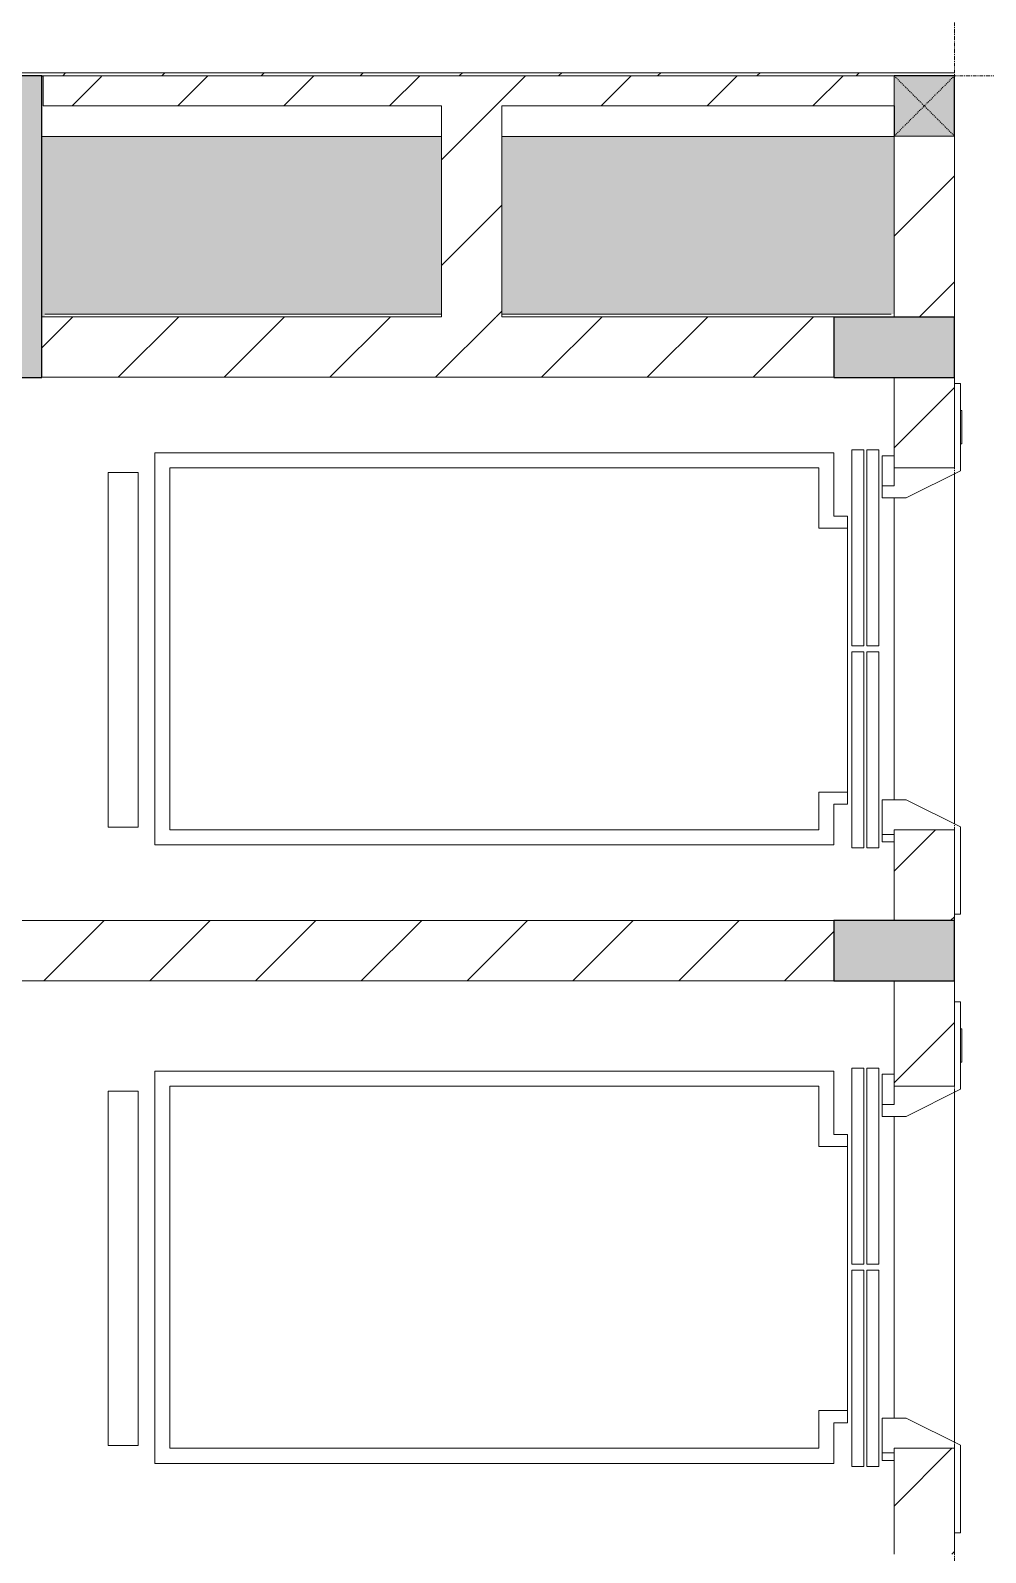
# Model space of a CAD drawing. Header units: millimetres. Extents: x 5121 to 246734, y -48180 to 129206.
# Drawn here: x 77490 to 80656, y 28642 to 33687 of the extents above; entities that cross this region are included whole.
import ezdxf

# ---------------------------------------------------------------- set-up
doc = ezdxf.new("R2010")
doc.units = ezdxf.units.MM
doc.linetypes.add('Dash', pattern=[6, 3, -3])
doc.linetypes.add('Grid Line', pattern=[22.225, 12.7, -3.175, 3.175, -3.175])
for name, color, linetype, lineweight in [('0-1', 7, 'Continuous', 5), ('A-CLNG-PATT', 13, 'Continuous', 9), ('A-DOOR', 31, 'Continuous', 9), ('A-WALL', 113, 'Continuous', 9), ('A-WALL-1', 250, 'Continuous', 18), ('A-WALL-PATT-3', 111, 'Continuous', 9), ('S-BEAM-1', 50, 'Continuous', 9), ('S-COLS', 52, 'Continuous', 9), ('S-COLS-1', 7, 'Continuous', 5), ('S-COLS-2', 10, 'Continuous', 25), ('S-COLS-5', 52, 'Continuous', 25), ('S-COLS-6', 52, 'Dash', 9), ('S-COLS-HDLN', 52, 'Dash', 9), ('S-GRID-1', 1, 'Grid Line', 9)]:
    doc.layers.add(name, color=color, linetype=linetype, lineweight=lineweight)
pattern_1 = [(45, (0, 0), (-175.3625, 175.3625), [])]

# ---------------------------------------------------------------- blocks, each defined once
blk = doc.blocks.new('NCV_TKTC_KET CAU_rvt-1-TKCS_MB TỔNG THỂ TẦNG 1')
at = {"layer": 'S-COLS-1'}
for points in [[(77351.3, 32536.9), (77527.6, 32536.9), (77527.6, 33536.9), (77177.6, 33536.9), (77177.6, 32536.9), (77252.6, 32536.9)], [(80438, 32536.9), (80552.6, 32536.9), (80552.6, 32736.9), (80152.6, 32736.9), (80152.6, 32536.9), (80352.6, 32536.9)], [(80352.6, 30536.9), (80552.6, 30536.9), (80552.6, 30736.9), (80152.6, 30736.9), (80152.6, 30536.9)]]:
    blk.add_hatch(color=256, dxfattribs=at).paths.add_polyline_path(points)
at = {"layer": 'S-BEAM-1'}
for p, q in [((77532.6, 33535.3), (77527.6, 33535.3)), ((77527.6, 33335.3), (78852.6, 33335.3)), ((79052.7, 33335.3), (80352.6, 33335.3))]:
    blk.add_line(p, q, dxfattribs=at)
at = {"layer": 'S-COLS-2'}
for p, q in [((77527.6, 33536.9), (77177.6, 33536.9)), ((77527.6, 32536.9), (77527.6, 33536.9)), ((80152.6, 32736.9), (80152.6, 32536.9)), ((80552.6, 32736.9), (80152.6, 32736.9)), ((80552.6, 32536.9), (80552.6, 32736.9)), ((77177.6, 32536.9), (77527.6, 32536.9)), ((80152.6, 32536.9), (80552.6, 32536.9)), ((80152.6, 30736.9), (80152.6, 30536.9)), ((80552.6, 30736.9), (80152.6, 30736.9)), ((80552.6, 30536.9), (80552.6, 30736.9)), ((80152.6, 30536.9), (80552.6, 30536.9))]:
    blk.add_line(p, q, dxfattribs=at)
blk = doc.blocks.new('Thang may HIEN - Dài x Rộng - 2200x1200-551375-TKCS_MB TỔNG THỂ TẦNG 1')
at = {"layer": 'A-DOOR'}
for p, q in [((-590, 120), (-880, 120)), ((-880, 120), (-880, 100)), ((-680, 124), (-790, 124)), ((-790, 124), (-790, 120)), ((-680, 120), (-680, 124)), ((-500, -60), (-590, 120)), ((590, 120), (500, -60)), ((880, 120), (590, 120)), ((880, 100), (880, 120)), ((-880, 100), (-600, 100)), ((-600, 100), (-600, -100)), ((600, -100), (600, 100)), ((600, 100), (880, 100)), ((-600, -100), (-640, -100)), ((-640, -100), (-640, -140)), ((-600, -100), (-540, -100)), ((-540, -100), (-540, -140)), ((-500, -140), (-500, -60)), ((500, -60), (500, -140)), ((615, -100), (600, -100)), ((615, -140), (615, -100)), ((640, -100), (615, -100)), ((640, -140), (640, -100)), ((-660, -190.4), (-660, -150.4)), ((-660, -150.4), (-10, -150.4)), ((-10, -150.4), (-660, -150.4)), ((-660, -150.4), (-660, -190.4)), ((-640, -140), (-540, -140)), ((-540, -140), (-500, -140)), ((-10, -150.4), (-10, -190.4)), ((-10, -190.4), (-10, -150.4)), ((660, -150.4), (10, -150.4)), ((10, -150.4), (10, -190.4)), ((10, -150.4), (10, -190.4)), ((660, -150.4), (10, -150.4)), ((500, -140), (615, -140)), ((615, -140), (640, -140)), ((660, -190.4), (660, -150.4)), ((660, -190.4), (660, -150.4)), ((-10, -190.4), (-660, -190.4)), ((-660, -190.4), (-10, -190.4)), ((-10, -200.4), (-660, -200.4)), ((-660, -200.4), (-660, -240.4)), ((-10, -200.4), (-660, -200.4)), ((-660, -200.4), (-660, -240.4)), ((-10, -240.4), (-10, -200.4)), ((-10, -240.4), (-10, -200.4)), ((10, -190.4), (660, -190.4)), ((10, -190.4), (660, -190.4)), ((10, -200.4), (10, -240.4)), ((660, -200.4), (10, -200.4)), ((10, -200.4), (10, -240.4)), ((660, -200.4), (10, -200.4)), ((660, -240.4), (660, -200.4)), ((660, -240.4), (660, -200.4)), ((-660, -240.4), (-10, -240.4)), ((-660, -240.4), (-10, -240.4)), ((10, -240.4), (660, -240.4)), ((10, -240.4), (660, -240.4)), ((-440, -300), (-650, -300)), ((-650, -300), (-650, -2550)), ((-440, -255), (-440, -300)), ((-400, -255), (-440, -255)), ((475, -255), (-400, -255)), ((-400, -350), (-400, -255)), ((475, -255), (515, -255)), ((475, -350), (475, -255)), ((515, -255), (515, -300)), ((650, -300), (515, -300)), ((650, -2550), (650, -300)), ((-400, -350), (-600, -350)), ((-600, -350), (-600, -2500)), ((600, -350), (475, -350)), ((600, -2500), (600, -350)), ((-600, -2500), (600, -2500)), ((-650, -2550), (650, -2550)), ((590.8, -2605.4), (-584.2, -2605.4)), ((-584.2, -2605.4), (-584.2, -2705.4)), ((590.8, -2705.4), (590.8, -2605.4)), ((-584.2, -2705.4), (590.8, -2705.4))]:
    blk.add_line(p, q, dxfattribs=at)
blk = doc.blocks.new('G1_SOF - BO TRU - 200x200-3050151-TKCS_MB TỔNG THỂ TẦNG 1')
at = {"layer": 'S-COLS-HDLN'}
for p, q in [((-100, 100), (100, -100)), ((100, 100), (-100, -100))]:
    blk.add_line(p, q, dxfattribs=at)

msp = doc.modelspace()

# ---------------------------------------------------------------- hatches: boundary and pattern name
at = {"layer": 'A-CLNG-PATT'}
h = msp.add_hatch(dxfattribs=at)
h.set_pattern_fill('FP_16', color=256, style=0, pattern_type=2)
h.set_pattern_definition([(37.5, (0, 0), (-25.1975, 770.728), [10.394, -597.605, 10.394, -669.605, -649.999]), (37.5, (0, 0), (-25.1975, 770.728), [-1287.997, 10.394, -639.605]), (7.5, (0, 0), (707.909, 1128.856), [10.394, -317.606, 10.394, -537.605, -210]), (7.5, (0, 0), (707.909, 1128.856), [-875.998, 10.394, -199.606]), (327.5, (-492, 0), (1245.6545, 2.264), [10.394, -189.606, 10.394, -709.605, -939.998]), (327.5, (-492, 0), (1245.6545, 2.264), [-919.998, 10.394, -929.604]), (317.5, (-492, 0), (1202.449, 351.069), [10.394, -89.606, 10.394, -461.605, -539.999]), (317.5, (-492, 0), (1202.449, 351.069), [-571.999, 10.394, -529.605])])
h.paths.add_polyline_path([(118502.5, 19718.9), (118502.6, 19718.9), (118502.5, 19725.3)])
h.paths.add_polyline_path([(42302.4, 28736.9), (42302.6, 28737), (42302.4, 28737.2)])
h.paths.add_polyline_path([(77527.6, 32737.4), (77537.6, 32737.4), (77537.6, 32746.9), (78852.6, 32746.9), (78852.6, 33335.3), (77527.6, 33335.3), (77527.6, 32746.9)])
h.paths.add_polyline_path([(79966.8, 32746.9), (80352.6, 32746.9), (80352.6, 33335.3), (79052.6, 33335.3), (79052.6, 32746.9), (79203.3, 32746.9)])
h.paths.add_polyline_path([(77532.6, 33535.3), (77532.6, 33536.9), (77527.6, 33535.3)])
h.paths.add_polyline_path([(98652.5, 41336.9), (98652.6, 41336.9), (98652.5, 41898.5)])
h.paths.add_polyline_path([(104827.6, 43237.7), (104827.6, 43237.7), (104827.6, 43284.4)])
at = {"layer": 'A-WALL-PATT-3'}
h = msp.add_hatch(dxfattribs=at)
h.set_pattern_fill('FP_43', color=256, style=0, pattern_type=2)
h.set_pattern_definition([(45, (0, 0), (-164.4023, 164.4023), [])])
h.paths.add_polyline_path([(73647.1, 33536.9), (80552.6, 33537.4), (80552.6, 33546.9), (70567.6, 33546.9), (70567.6, 33536.9), (73029.8, 33536.9)])
h.paths.add_polyline_path([(61917.5, 33536.9), (67737.6, 33536.9), (67737.6, 33546.9), (60627.6, 33546.9), (60627.6, 33536.9), (61177.6, 33536.9)])
h.paths.add_polyline_path([(59448.1, 33536.9), (59537.6, 33536.9), (59535.4, 33546.9), (56652.6, 33546.9), (56652.6, 33536.9), (58213.4, 33536.9)])
h.paths.add_polyline_path([(68827.6, 33536.9), (69477.6, 33536.9), (69475.4, 33546.9), (68827.6, 33546.9)])
h = msp.add_hatch(dxfattribs=at)
h.set_pattern_fill('FP_1', color=256, style=0, pattern_type=2)
h.set_pattern_definition(pattern_1)
h.paths.add_polyline_path([(79203.3, 33436.9), (80352.6, 33436.9), (80352.6, 33536.9), (77532.6, 33534.6), (77532.6, 33436.9), (79052.6, 33436.9)])
h = msp.add_hatch(dxfattribs=at)
h.set_pattern_fill('FP_1', color=256, style=0, pattern_type=2)
h.set_pattern_definition(pattern_1)
h.paths.add_polyline_path([(78852.6, 32737.4), (79052.6, 32737.4), (79052.6, 33436.9), (78852.6, 33436.9), (78852.6, 32773.7)])
h = msp.add_hatch(dxfattribs=at)
h.set_pattern_fill('FP_1', color=256, style=0, pattern_type=2)
h.set_pattern_definition(pattern_1)
h.paths.add_polyline_path([(80552.6, 32736.9), (80552.6, 33336.9), (80352.6, 33335.3), (80352.6, 32736.9), (80438, 32736.9)])
h = msp.add_hatch(dxfattribs=at)
h.set_pattern_fill('FP_1', color=256, style=0, pattern_type=2)
h.set_pattern_definition(pattern_1)
h.paths.add_polyline_path([(77527.6, 32537.4), (80152.6, 32537.4), (80152.6, 32737.4), (77527.6, 32736.9)])
h = msp.add_hatch(dxfattribs=at)
h.set_pattern_fill('FP_1', color=256, style=0, pattern_type=2)
h.set_pattern_definition(pattern_1)
h.paths.add_polyline_path([(80552.6, 30736.9), (80552.6, 31037.4), (80352.6, 31037.4), (80352.6, 30736.9)])
h.paths.add_polyline_path([(80392.6, 32237.4), (80552.6, 32237.4), (80552.6, 32536.9), (80352.6, 32536.9), (80352.6, 32237.4)])
h = msp.add_hatch(dxfattribs=at)
h.set_pattern_fill('FP_1', color=256, style=0, pattern_type=2)
h.set_pattern_definition(pattern_1)
h.paths.add_polyline_path([(79203.3, 30537.4), (80152.6, 30537.4), (80152.6, 30737.4), (77452.6, 30737.4), (77452.6, 30537.4)])
h = msp.add_hatch(dxfattribs=at)
h.set_pattern_fill('FP_1', color=256, style=0, pattern_type=2)
h.set_pattern_definition(pattern_1)
h.paths.add_polyline_path([(80352.6, 28636.9), (80552.6, 28636.9), (80552.6, 28987.4), (80352.6, 28987.4), (80352.6, 28887.4)])
h.paths.add_polyline_path([(80392.6, 30187.4), (80552.6, 30187.4), (80552.6, 30536.9), (80352.6, 30536.9), (80352.6, 30187.4)])
at = {"layer": 'S-COLS-1'}
msp.add_hatch(color=256, dxfattribs=at).paths.add_polyline_path([(80352.6, 33336.9), (80552.6, 33336.9), (80552.6, 33536.9), (80352.6, 33535.3), (80352.6, 33396.1)])

# ---------------------------------------------------------------- linework, layer by layer
at = {"layer": 'A-WALL'}
for p, q in [((80352.6, 33436.9), (80352.6, 33536.9)), ((80552.6, 33336.9), (80352.6, 33336.9)), ((77537.6, 32746.9), (78852.6, 32746.9)), ((79052.6, 32746.9), (80342.6, 32746.9)), ((80552.6, 32517.4), (80552.6, 32536.9)), ((80552.6, 32217.4), (80552.6, 31057.4)), ((80352.6, 31137.4), (80352.6, 32137.4)), ((80552.6, 30736.9), (80552.6, 30757.4)), ((80552.6, 30467.4), (80552.6, 30536.9)), ((80552.6, 30167.4), (80552.6, 29007.4)), ((80352.6, 29087.4), (80352.6, 30087.4)), ((80552.6, 28646.9), (80552.6, 28707.4))]:
    msp.add_line(p, q, dxfattribs=at)
at = {"layer": 'A-WALL-1'}
for p, q in [((80552.6, 33546.9), (70567.6, 33546.9)), ((77177.6, 33536.9), (80552.6, 33536.9)), ((80352.6, 33536.9), (77532.6, 33536.9)), ((77532.6, 33536.9), (77532.6, 33436.9)), ((77532.6, 33436.9), (78852.6, 33436.9)), ((78852.6, 33436.9), (78852.6, 32737.4)), ((79052.6, 33436.9), (80352.6, 33436.9)), ((79052.6, 32737.4), (79052.6, 33436.9)), ((80352.6, 33336.9), (80352.6, 32736.9)), ((80552.6, 32736.9), (80552.6, 33336.9)), ((78852.6, 32737.4), (77527.6, 32737.4)), ((77527.6, 32737.4), (77527.6, 32537.4)), ((80152.6, 32737.4), (79052.6, 32737.4)), ((80152.6, 32537.4), (80152.6, 32737.4)), ((80352.6, 32736.9), (80552.6, 32736.9)), ((77527.6, 32537.4), (80152.6, 32537.4)), ((80352.6, 32536.9), (80352.6, 32277.4)), ((80552.6, 32536.9), (80352.6, 32536.9)), ((80352.6, 30997.4), (80352.6, 30736.9)), ((80152.6, 30737.4), (77452.6, 30737.4)), ((80152.6, 30537.4), (80152.6, 30737.4)), ((80352.6, 30736.9), (80552.6, 30736.9)), ((77452.6, 30537.4), (80152.6, 30537.4)), ((80352.6, 30536.9), (80352.6, 30227.4)), ((80552.6, 30536.9), (80352.6, 30536.9)), ((80352.6, 28947.4), (80352.6, 28636.9))]:
    msp.add_line(p, q, dxfattribs=at)
at = {"layer": 'S-COLS'}
for p, q in [((80352.6, 33536.9), (80352.6, 33436.9)), ((80352.6, 33336.9), (80552.6, 33336.9))]:
    msp.add_line(p, q, dxfattribs=at)
at = {"layer": 'S-COLS-5'}
for p, q in [((80552.6, 33536.9), (80352.6, 33536.9)), ((80552.6, 33336.9), (80552.6, 33536.9)), ((80352.6, 33436.9), (80352.6, 33336.9))]:
    msp.add_line(p, q, dxfattribs=at)
at = {"layer": 'S-GRID-1'}
for p, q in [((80552.6, 23210.6), (80552.6, 78232.7)), ((125364.8, 33536.9), (35538.8, 33536.9))]:
    msp.add_line(p, q, dxfattribs=at)

# ---------------------------------------------------------------- block references
at = {"layer": '0-1'}
msp.add_blockref('NCV_TKTC_KET CAU_rvt-1-TKCS_MB TỔNG THỂ TẦNG 1', (0, 0), dxfattribs=at)
at = {"layer": 'A-DOOR', "rotation": 270}
for p in [(80452.6, 31637.4), (80452.6, 29587.4)]:
    msp.add_blockref('Thang may HIEN - Dài x Rộng - 2200x1200-551375-TKCS_MB TỔNG THỂ TẦNG 1', p, dxfattribs=at)
at = {"layer": 'S-COLS-6'}
msp.add_blockref('G1_SOF - BO TRU - 200x200-3050151-TKCS_MB TỔNG THỂ TẦNG 1', (80452.6, 33436.9), dxfattribs=at)

doc.saveas('drawing.dxf')
